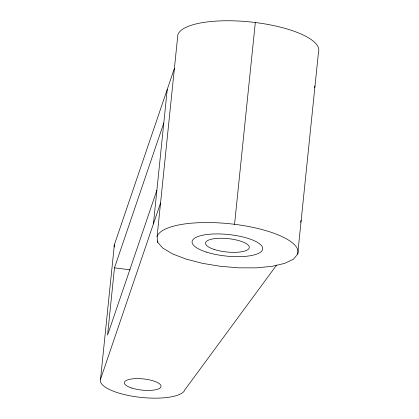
<?xml version="1.0" encoding="UTF-8"?>
<svg xmlns="http://www.w3.org/2000/svg" width="419" height="419" viewBox="0 0 419 419"><rect width="100%" height="100%" fill="white"/><g stroke="black" fill="none" stroke-linecap="round" stroke-linejoin="round"><path stroke-width="0.63" d="M276.613 265.086L184.894 389.77A42.602 12.999 5.9 0 1 138.422 397.112A42.602 12.999 5.9 0 1 100.529 379.263L114.366 244.738L174.404 68.386L174.524 69.659M163.798 123.013L114.481 267.872L107.563 335.132L156.874 190.273M153.417 223.903L167.254 89.378M157.104 236.541L177.86 34.756A71.005 21.668 5.9 0 1 255.312 22.516A71.005 21.668 5.9 0 1 318.471 52.265L297.715 254.05L293.468 259.188L284.721 263.378L272.067 266.332L256.37 267.856L238.699 267.841L220.263 266.29L202.309 263.31L186.067 259.099L172.644 253.951L162.949 248.21L157.649 242.276L157.104 236.541A71.005 21.668 5.9 0 1 234.556 224.301A71.005 21.668 5.9 0 1 297.715 254.05M157.649 242.276L157.785 240.983M234.556 224.301L255.312 22.516M100.529 379.263L160.561 202.911L160.687 204.184M314.381 87.749L315.009 85.895M300.543 222.274L301.172 220.42M114.481 267.872L130.042 269.81M114.267 247.006A42.602 12.999 5.9 0 1 114.366 244.738M214.591 249.577A22.013 6.72 5.9 0 0 249.2 248.011A22.013 6.72 5.9 0 0 218.43 238.306A22.013 6.72 5.9 0 0 214.591 249.577M206.74 252.201A35.505 10.836 5.9 0 0 262.561 249.677A35.505 10.836 5.9 0 0 212.925 234.017A35.505 10.836 5.9 0 0 206.74 252.201M131.964 388.104A18.462 5.636 5.9 0 0 160.99 386.789A18.462 5.636 5.9 0 0 135.18 378.65A18.462 5.636 5.9 0 0 131.964 388.104"/></g></svg>
